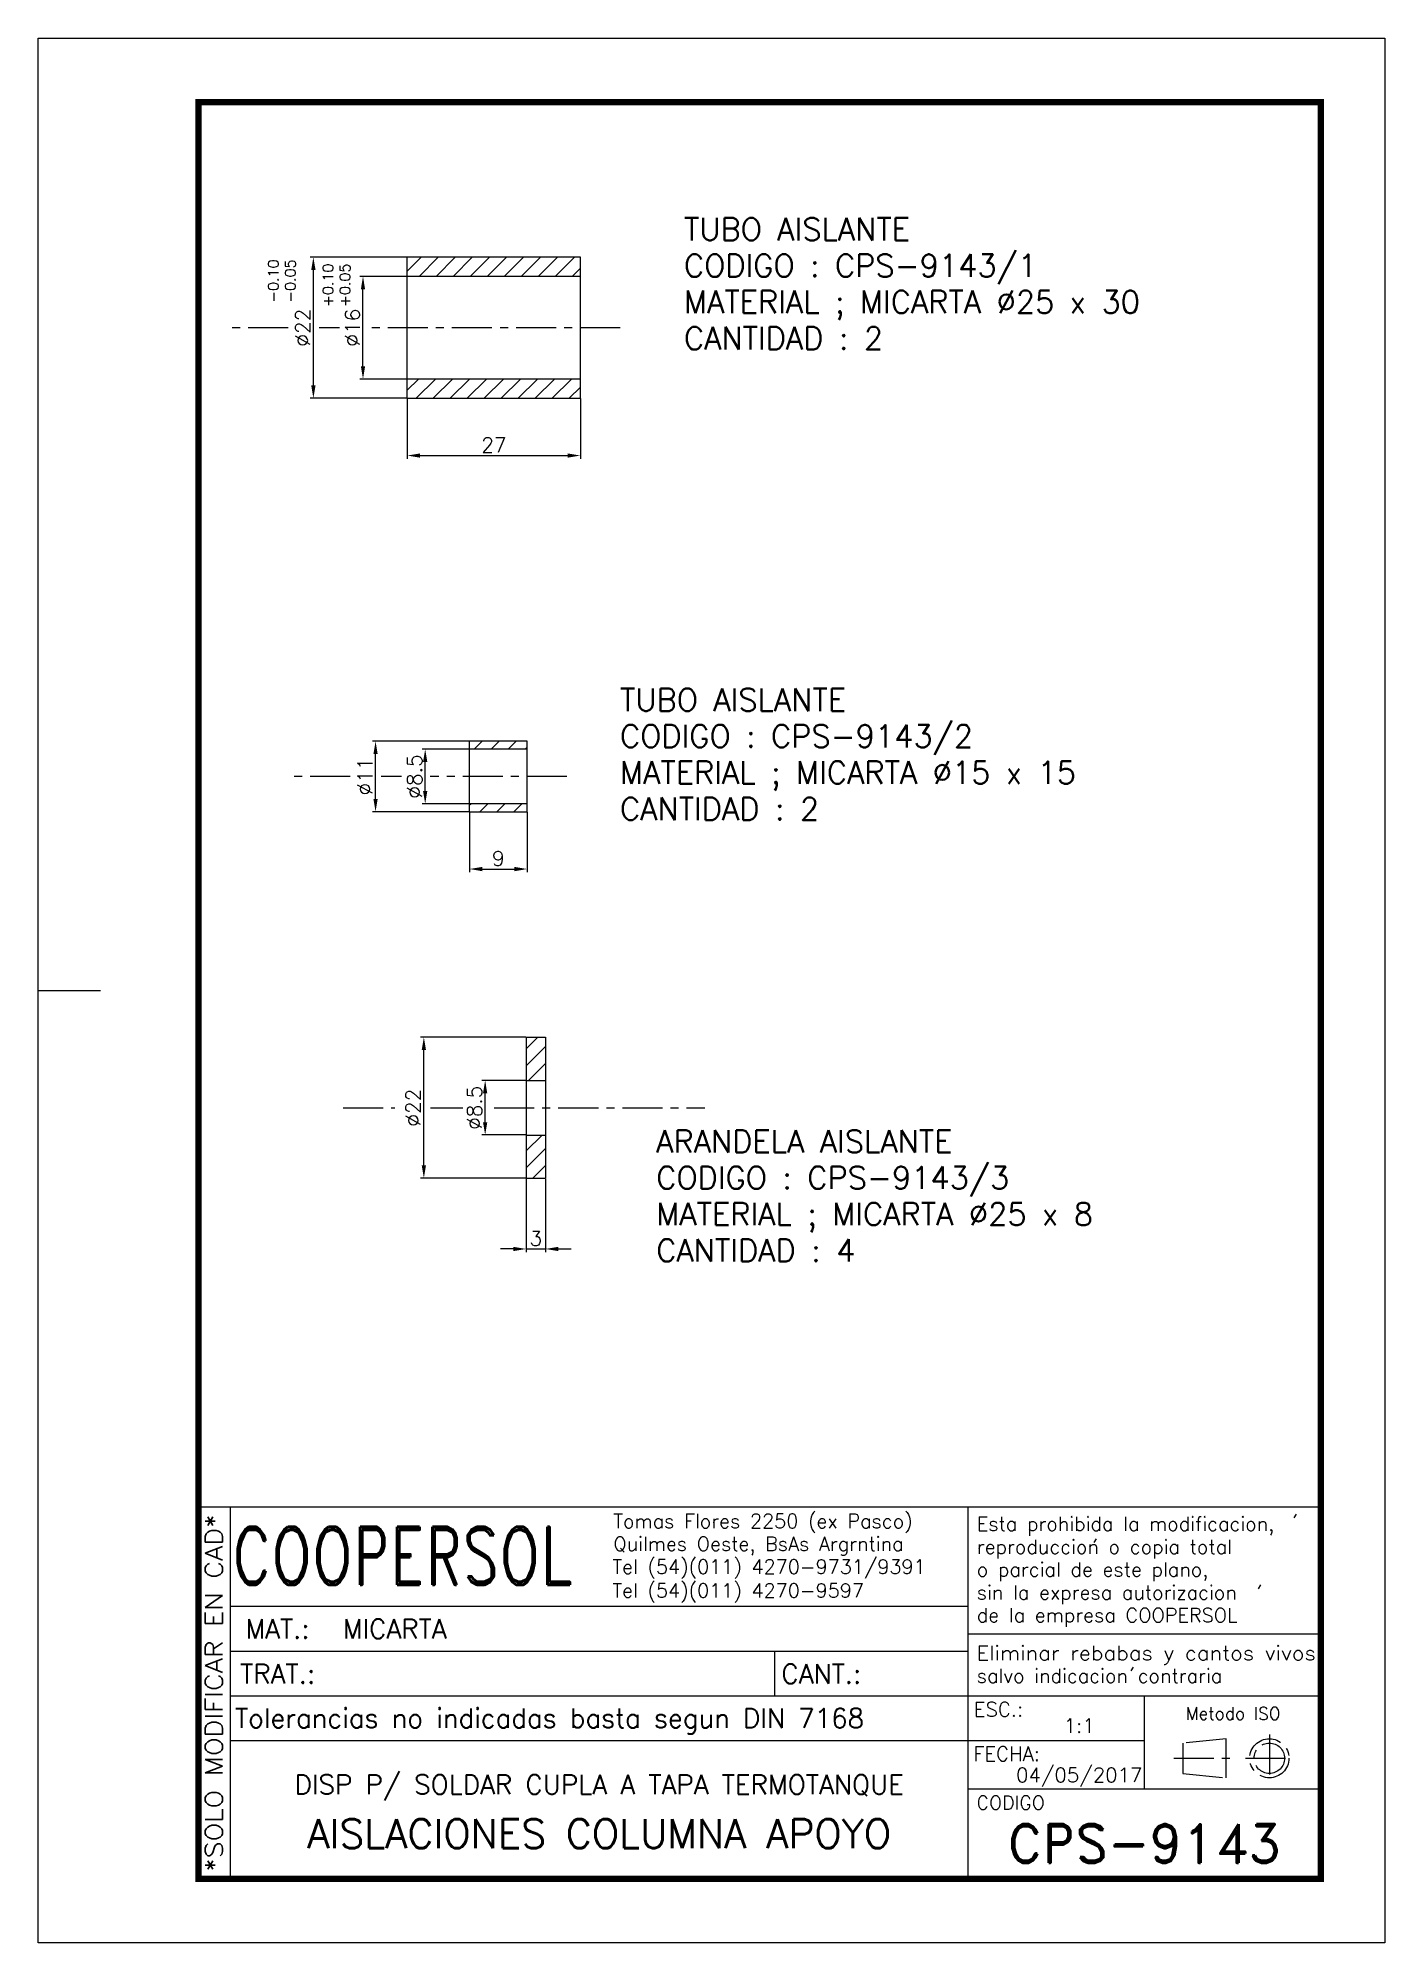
# Model space of a CAD drawing. Extents: x 0 to 210, y 0 to 297.
import ezdxf
from ezdxf.enums import TextEntityAlignment as Align

# ---------------------------------------------------------------- set-up
doc = ezdxf.new("R2010")
doc.units = 0
doc.header["$LTSCALE"] = 5
doc.header["$MEASUREMENT"] = 0
doc.linetypes.add('CENTER', pattern=[2, 1.25, -0.25, 0.25, -0.25])
doc.layers.get('0').update_dxf_attribs({"linetype": 'CONTINUOUS'})
doc.layers.get('DEFPOINTS').update_dxf_attribs({"linetype": 'CONTINUOUS'})
for name, color, linetype in [('0-CO', 3, 'CONTINUOUS'), ('1', 1, 'CENTER'), ('CL', 1, 'CENTER'), ('CO', 3, 'CONTINUOUS'), ('RY', 5, 'CONTINUOUS')]:
    doc.layers.add(name, color=color, linetype=linetype)
doc.styles.add('ROMAND', font='ROMAND')
doc.styles.add('ROMANS', font='ROMANS.SHX')
doc.dimstyles.new('1', dxfattribs={"dimtxt": 2.3, "dimasz": 2, "dimexe": 0.5, "dimexo": 0.0625, "dimgap": 0.5, "dimtad": 1, "dimdec": 4, "dimdsep": 46, "dimtxsty": 'ROMANS', "dimcen": -2, "dimclrt": 7, "dimadec": 0, "dimazin": 0, "dimtfac": 0.869565, "dimtdec": 4, "dimtmove": 0, "dimatfit": 3, "dimfxl": 1, "dimtolj": 1, "dimarcsym": 0})

# ---------------------------------------------------------------- blocks, each defined once
blk = doc.blocks.new('A4G')
blk.add_line((0, 148.5), (9.75, 148.5))
blk.add_lwpolyline([(0, 297), (210, 297), (210, 0), (0, 0)], close=True)
at = {"const_width": 1}
blk.add_lwpolyline([(25, 287), (200, 287), (200, 10), (25, 10)], close=True, dxfattribs=at)
blk = doc.blocks.new('COOPERSOLROT-02')
for p, q in [((0, 58), (175, 58)), ((0, 0), (0, 58)), ((5, 0), (5, 58)), ((120, 0), (120, 58)), ((175, 0), (175, 58)), ((5, 42.5), (120, 42.5)), ((120, 38.19), (175, 38.19)), ((5, 35.5), (120, 35.5)), ((89.89, 28.5), (89.89, 35.5)), ((5, 28.5), (175, 28.5)), ((147.5, 14), (147.5, 28.5)), ((147.5, 21.5), (5, 21.5)), ((120, 14), (175, 14)), ((0, 0), (175, 0))]:
    blk.add_line(p, q)
at = {"color": 1, "linetype": 'CENTER'}
blk.add_line((166.98, 22.51), (166.98, 15.06), dxfattribs=at)
for points in [[(152.09, 18.79), (161.93, 18.79)], [(163.26, 18.79), (170.71, 18.79)]]:
    blk.add_lwpolyline(points, dxfattribs=at)
at = {"layer": '1'}
for points in [[(170.85, 56.26), (171.21, 56.85)], [(139.66, 52.43), (140.02, 53.02)], [(165.28, 45.22), (165.64, 45.81)], [(145.46, 32.42), (145.82, 33.01)]]:
    blk.add_lwpolyline(points, dxfattribs=at)
blk.add_lwpolyline([(160.25, 18.79), (160.25, 21.83), (153.47, 21.16), (153.47, 16.41), (160.25, 15.74)], close=True, dxfattribs=at)
for radius in [3.05, 2.37]:
    blk.add_circle((166.98, 18.79), radius, dxfattribs=at)
at = {"style": 'ROMANS', "width": 0.996387}
blk.add_text('*SOLO MODIFICAR EN CAD*', height=2.7, rotation=90, dxfattribs=at).set_placement((3.77, 1.09), (3.77, 56.81), align=Align.FIT)
at = {"style": 'ROMAND', "width": 0.75}
blk.add_text('COOPERSOL', height=9, dxfattribs=at).set_placement((5.26, 45.85))
at = {"style": 'ROMANS'}
for s, p in [('MAT.:', (7.32, 37.47)), ('TRAT.:', (6.5, 30.47)), ('CANT.:', (90.89, 30.47)), ('Tolerancias no indicadas basta segun DIN 7168', (5.7, 23.56))]:
    blk.add_text(s, height=3, dxfattribs=at).set_placement(p)
for tag, height, style, p in [('CONJUNTO', 2.3, 'ROMANS', (62.5, 17.5)), ('SUBCONJUNTO', 3, 'ROMANS', (62.5, 11.5)), ('DENOMINACION', 4.5, 'ROMANS', (62.5, 4.75)), ('COD-PLA', 6, 'ROMAND', (147.5, 5.5))]:
    blk.add_attdef(tag, text='', height=height, dxfattribs=dict(style=style)).set_placement(p, align=Align.MIDDLE)
at = {"layer": '1', "style": 'ROMANS'}
for s, height, p in [('Tomas Flores 2250 (ex Pasco)', 2.2, (64.69, 54.68)), ('Esta prohibida la modificacion,', 2.2, (121.36, 54.23)), ('Quilmes Oeste, BsAs Argrntina', 2.2, (64.69, 51.12)), ('reproduccion o copia total', 2.2, (121.36, 50.67)), ('Tel (54)(011) 4270-9731/9391', 2.2, (64.55, 47.56)), ('o parcial de este plano,', 2.2, (121.36, 47.11)), ('Tel (54)(011) 4270-9597', 2.2, (64.55, 43.83)), ('sin la expresa autorizacion ', 2.2, (121.36, 43.55)), ('de la empresa COOPERSOL', 2.2, (121.36, 39.99)), ('salvo indicacion contraria', 2.2, (121.36, 30.54)), ('ESC.:', 2.25, (120.89, 25.29)), ('FECHA:', 2.25, (120.81, 18.36)), ('CODIGO', 2.16, (121.33, 10.78))]:
    blk.add_text(s, height=height, dxfattribs=at).set_placement(p)
at = {"layer": '1', "style": 'ROMANS', "width": 0.96139}
blk.add_text('Eliminar rebabas y cantos vivos', height=2.2, dxfattribs=at).set_placement((121.34, 34.1), (174.21, 34.1), align=Align.FIT)
at = {"layer": '1', "style": 'ROMANS'}
blk.add_text('Metodo ISO', height=1.948, dxfattribs=at).set_placement((161.34, 25.77), align=Align.MIDDLE)
for tag, p in [('MAT', (22.51, 37.47)), ('TRAT', (22.51, 30.47)), ('CANT', (106.49, 30.47))]:
    blk.add_attdef(tag, p, '', height=3, dxfattribs=at)
for tag, p in [('ESC', (137.33, 22.73)), ('FECHA', (137.33, 15.06))]:
    blk.add_attdef(tag, text='', height=2.25, dxfattribs=at).set_placement(p, align=Align.CENTER)
blk = doc.blocks.new('*D12')
at = {"layer": 'CO', "color": 0, "lineweight": -2}
for p, q in [((67.27, 176.31), (67.27, 166.94)), ((76.27, 176.31), (76.27, 166.94)), ((69.27, 167.44), (74.27, 167.44))]:
    blk.add_line(p, q, dxfattribs=at)
at = {"layer": 'CO', "color": 0}
for points in [[(69.27, 167.77), (69.27, 167.1), (67.27, 167.44)], [(74.27, 167.77), (74.27, 167.1), (76.27, 167.44)]]:
    blk.add_solid(points, dxfattribs=at)
at = {"layer": 'DEFPOINTS', "color": 0}
for p in [(67.27, 176.37), (76.27, 176.37), (76.27, 167.44)]:
    blk.add_point(p, dxfattribs=at)
at = {"layer": 'CO', "color": 7, "insert": (71.77, 169.09), "char_height": 2.3, "attachment_point": 5, "style": 'ROMANS'}
blk.add_mtext('\\A1;9', dxfattribs=at)
blk = doc.blocks.new('*D13')
at = {"layer": 'CO', "color": 0, "lineweight": -2}
for p, q in [((67.21, 186.12), (59.86, 186.12)), ((60.36, 179.62), (60.36, 184.12)), ((67.21, 177.62), (59.86, 177.62))]:
    blk.add_line(p, q, dxfattribs=at)
at = {"layer": 'CO', "color": 0}
for points in [[(60.02, 184.12), (60.69, 184.12), (60.36, 186.12)], [(60.02, 179.62), (60.69, 179.62), (60.36, 177.62)]]:
    blk.add_solid(points, dxfattribs=at)
at = {"layer": 'DEFPOINTS', "color": 0}
for p in [(60.36, 186.12), (67.27, 186.12), (67.27, 177.62)]:
    blk.add_point(p, dxfattribs=at)
at = {"layer": 'CO', "color": 7, "insert": (58.71, 181.87), "char_height": 2.3, "attachment_point": 5, "rotation": 90, "style": 'ROMANS'}
blk.add_mtext('\\A1;%%C8.5', dxfattribs=at)
blk = doc.blocks.new('*D14')
at = {"layer": 'CO', "color": 0, "lineweight": -2}
for p, q in [((67.21, 187.37), (52.12, 187.37)), ((52.62, 178.37), (52.62, 185.37)), ((67.21, 176.37), (52.12, 176.37))]:
    blk.add_line(p, q, dxfattribs=at)
at = {"layer": 'CO', "color": 0}
for points in [[(52.29, 185.37), (52.95, 185.37), (52.62, 187.37)], [(52.29, 178.37), (52.95, 178.37), (52.62, 176.37)]]:
    blk.add_solid(points, dxfattribs=at)
at = {"layer": 'DEFPOINTS', "color": 0}
for p in [(52.62, 187.37), (67.27, 187.37), (67.27, 176.37)]:
    blk.add_point(p, dxfattribs=at)
at = {"layer": 'CO', "color": 7, "insert": (50.97, 181.87), "char_height": 2.3, "attachment_point": 5, "rotation": 90, "style": 'ROMANS'}
blk.add_mtext('\\A1;%%C11', dxfattribs=at)
blk = doc.blocks.new('*D15')
at = {"layer": 'CO', "color": 0, "lineweight": -2}
for p, q in [((76.04, 134.47), (69.21, 134.47)), ((69.71, 127.97), (69.71, 132.47)), ((76.04, 125.97), (69.21, 125.97))]:
    blk.add_line(p, q, dxfattribs=at)
at = {"layer": 'CO', "color": 0}
for points in [[(69.37, 132.47), (70.04, 132.47), (69.71, 134.47)], [(69.37, 127.97), (70.04, 127.97), (69.71, 125.97)]]:
    blk.add_solid(points, dxfattribs=at)
at = {"layer": 'DEFPOINTS', "color": 0}
for p in [(69.71, 134.47), (76.11, 134.47), (76.11, 125.97)]:
    blk.add_point(p, dxfattribs=at)
at = {"layer": 'CO', "color": 7, "insert": (68.06, 130.22), "char_height": 2.3, "attachment_point": 5, "rotation": 90, "style": 'ROMANS'}
blk.add_mtext('\\A1;%%C8.5', dxfattribs=at)
blk = doc.blocks.new('*D16')
at = {"layer": 'CO', "color": 0, "lineweight": -2}
for p, q in [((76.04, 141.22), (59.65, 141.22)), ((60.15, 121.22), (60.15, 139.22)), ((76.04, 119.22), (59.65, 119.22))]:
    blk.add_line(p, q, dxfattribs=at)
at = {"layer": 'CO', "color": 0}
for points in [[(59.82, 139.22), (60.48, 139.22), (60.15, 141.22)], [(59.82, 121.22), (60.48, 121.22), (60.15, 119.22)]]:
    blk.add_solid(points, dxfattribs=at)
at = {"layer": 'DEFPOINTS', "color": 0}
for p in [(60.15, 141.22), (76.11, 141.22), (76.11, 119.22)]:
    blk.add_point(p, dxfattribs=at)
at = {"layer": 'CO', "color": 7, "insert": (58.5, 130.22), "char_height": 2.3, "attachment_point": 5, "rotation": 90, "style": 'ROMANS'}
blk.add_mtext('\\A1;%%C22', dxfattribs=at)
blk = doc.blocks.new('*D17')
at = {"layer": 'CO', "color": 0, "lineweight": -2}
for p, q in [((76.11, 119.15), (76.11, 107.7)), ((79.11, 119.15), (79.11, 107.7)), ((74.11, 108.2), (72.11, 108.2)), ((76.11, 108.2), (79.11, 108.2)), ((81.11, 108.2), (83.11, 108.2))]:
    blk.add_line(p, q, dxfattribs=at)
at = {"layer": 'CO', "color": 0}
for points in [[(74.11, 108.53), (74.11, 107.87), (76.11, 108.2)], [(81.11, 108.53), (81.11, 107.87), (79.11, 108.2)]]:
    blk.add_solid(points, dxfattribs=at)
at = {"layer": 'DEFPOINTS', "color": 0}
for p in [(76.11, 119.22), (79.11, 119.22), (79.11, 108.2)]:
    blk.add_point(p, dxfattribs=at)
at = {"layer": 'CO', "color": 7, "insert": (77.61, 109.85), "char_height": 2.3, "attachment_point": 5, "style": 'ROMANS'}
blk.add_mtext('\\A1;3', dxfattribs=at)
blk = doc.blocks.new('*D18')
at = {"layer": 'CO', "color": 0, "lineweight": -2}
for p, q in [((57.57, 240.78), (57.57, 231.41)), ((84.57, 240.78), (84.57, 231.41)), ((59.57, 231.91), (82.57, 231.91))]:
    blk.add_line(p, q, dxfattribs=at)
at = {"layer": 'CO', "color": 0}
for points in [[(59.57, 232.24), (59.57, 231.58), (57.57, 231.91)], [(82.57, 232.24), (82.57, 231.58), (84.57, 231.91)]]:
    blk.add_solid(points, dxfattribs=at)
at = {"layer": 'DEFPOINTS', "color": 0}
for p in [(57.57, 240.84), (84.57, 240.84), (84.57, 231.91)]:
    blk.add_point(p, dxfattribs=at)
at = {"layer": 'CO', "color": 7, "insert": (71.07, 233.56), "char_height": 2.3, "attachment_point": 5, "style": 'ROMANS'}
blk.add_mtext('\\A1;27', dxfattribs=at)
blk = doc.blocks.new('*D19')
at = {"layer": 'CO', "color": 0, "lineweight": -2}
for p, q in [((57.51, 259.84), (50.16, 259.84)), ((50.66, 245.84), (50.66, 257.84)), ((57.51, 243.84), (50.16, 243.84))]:
    blk.add_line(p, q, dxfattribs=at)
at = {"layer": 'CO', "color": 0}
for points in [[(50.33, 257.84), (50.99, 257.84), (50.66, 259.84)], [(50.33, 245.84), (50.99, 245.84), (50.66, 243.84)]]:
    blk.add_solid(points, dxfattribs=at)
at = {"layer": 'DEFPOINTS', "color": 0}
for p in [(50.66, 259.84), (57.57, 259.84), (57.57, 243.84)]:
    blk.add_point(p, dxfattribs=at)
at = {"layer": 'CO', "color": 7, "insert": (49.01, 251.84), "char_height": 2.3, "attachment_point": 5, "rotation": 90, "style": 'ROMANS'}
blk.add_mtext('\\A1;%%C16', dxfattribs=at)
blk = doc.blocks.new('*D20')
at = {"layer": 'CO', "color": 0, "lineweight": -2}
for p, q in [((57.51, 262.84), (42.42, 262.84)), ((42.92, 242.84), (42.92, 260.84)), ((57.51, 240.84), (42.42, 240.84))]:
    blk.add_line(p, q, dxfattribs=at)
at = {"layer": 'CO', "color": 0}
for points in [[(42.59, 260.84), (43.26, 260.84), (42.92, 262.84)], [(42.59, 242.84), (43.26, 242.84), (42.92, 240.84)]]:
    blk.add_solid(points, dxfattribs=at)
at = {"layer": 'DEFPOINTS', "color": 0}
for p in [(42.92, 262.84), (57.57, 262.84), (57.57, 240.84)]:
    blk.add_point(p, dxfattribs=at)
at = {"layer": 'CO', "color": 7, "insert": (41.27, 251.84), "char_height": 2.3, "attachment_point": 5, "rotation": 90, "style": 'ROMANS'}
blk.add_mtext('\\A1;%%C22', dxfattribs=at)
blk = doc.blocks.new('TOL')
at = {"layer": '0-CO', "style": 'ROMANS'}
for tag, p in [('TOLSUP', (2.34, 3.94)), ('TOLINF', (2.34, 1.29))]:
    blk.add_attdef(tag, p, '', height=1.64, dxfattribs=at)

msp = doc.modelspace()

# ---------------------------------------------------------------- hatches: boundary and pattern name
at = {"layer": 'RY'}
h = msp.add_hatch(dxfattribs=at)
h.set_pattern_fill('ANSI31', color=256, scale=15, style=0)
h.set_pattern_definition([(45, (13135.0458, -12130.967), (-1.32582521, 1.32582521), [])])
h.paths.add_polyline_path([(84.57287, 259.84207), (84.57287, 262.84207), (57.57287, 262.84207), (57.57287, 259.84207)])
h.paths.add_polyline_path([(84.57287, 240.84207), (84.57287, 243.84207), (57.57287, 243.84207), (57.57287, 240.84207)])
h = msp.add_hatch(dxfattribs=at)
h.set_pattern_fill('ANSI31', color=256, scale=15, style=0)
h.set_pattern_definition([(45, (13144.7418, -12200.9403), (-1.32582521, 1.32582521), [])])
h.paths.add_polyline_path([(76.26887, 186.11866), (76.26887, 187.36866), (67.26887, 187.36866), (67.26887, 186.11866)])
h.paths.add_polyline_path([(76.26887, 176.36866), (76.26887, 177.61866), (67.26887, 177.61866), (67.26887, 176.36866)])
h = msp.add_hatch(dxfattribs=at)
h.set_pattern_fill('ANSI31', color=256, scale=15, style=0)
h.set_pattern_definition([(45, (13148.9052, -12193.252), (-1.32582521, 1.32582521), [])])
h.paths.add_polyline_path([(79.10537, 141.21655), (76.10537, 141.21655), (76.10537, 134.46655), (79.10537, 134.46655)])
h.paths.add_polyline_path([(79.10537, 125.96655), (76.10537, 125.96655), (76.10537, 119.21655), (79.10537, 119.21655)])

# ---------------------------------------------------------------- linework, layer by layer
for p, q in [((84.57287, 262.84207), (57.57287, 262.84207)), ((57.57287, 251.84207), (57.57287, 262.84207)), ((84.57287, 251.84207), (84.57287, 262.84207)), ((84.57287, 259.84207), (57.57287, 259.84207)), ((57.57287, 240.84207), (57.57287, 251.84207)), ((84.57287, 240.84207), (84.57287, 251.84207)), ((84.57287, 243.84207), (57.57287, 243.84207)), ((57.57287, 240.84207), (84.57287, 240.84207)), ((76.26887, 187.36866), (67.26887, 187.36866)), ((67.26887, 181.86866), (67.26887, 187.36866)), ((76.26887, 181.86866), (76.26887, 187.36866)), ((76.26887, 186.11866), (67.26887, 186.11866)), ((67.26887, 176.36866), (67.26887, 181.86866)), ((76.26887, 176.36866), (76.26887, 181.86866)), ((76.26887, 177.61866), (67.26887, 177.61866)), ((67.26887, 176.36866), (76.26887, 176.36866)), ((76.10537, 141.21655), (79.10537, 141.21655)), ((76.10537, 141.21655), (76.10537, 119.21655)), ((79.10537, 141.21655), (79.10537, 119.21655)), ((76.10537, 134.46655), (79.10537, 134.46655)), ((76.10537, 125.96655), (79.10537, 125.96655)), ((76.10537, 119.21655), (79.10537, 119.21655))]:
    msp.add_line(p, q)
at = {"layer": 'CL'}
for p, q in [((38.98849, 251.84207), (30.127, 251.84207)), ((46.9755, 251.84207), (43.82013, 251.84207)), ((90.7729, 251.84207), (51.41272, 251.84207)), ((48.68449, 181.86866), (39.823, 181.86866)), ((56.6715, 181.86866), (53.51613, 181.86866)), ((82.4689, 181.86866), (61.10872, 181.86866)), ((47.55318, 130.21655), (55.60244, 130.21655)), ((61.19793, 130.21655), (66.21058, 130.21655)), ((71.10664, 130.21655), (103.96114, 130.21655))]:
    msp.add_line(p, q, dxfattribs=at)

# ---------------------------------------------------------------- block references
msp.add_blockref('A4G', (0, 0))
ref = msp.add_blockref('COOPERSOLROT-02', (25, 10))
ref.add_attrib('COD-PLA', 'CPS-9143', dxfattribs={"height": 6, "style": 'ROMAND'}).set_placement((172.5, 15.5), align=Align.MIDDLE)
ref.add_attrib('FECHA', '04/05/2017', dxfattribs={"layer": '1', "height": 2.25, "style": 'ROMANS'}).set_placement((162.33468, 25.061), align=Align.CENTER)
ref.add_attrib('MAT', 'MICARTA', (47.50529, 47.46815), dxfattribs={"layer": '1', "height": 3, "style": 'ROMANS'})
ref.add_attrib('ESC', '1:1', dxfattribs={"layer": '1', "height": 2.25, "style": 'ROMANS'}).set_placement((162.33468, 32.72855), align=Align.CENTER)
ref.add_attrib('DENOMINACION', 'AISLACIONES COLUMNA APOYO', dxfattribs={"height": 4.5, "style": 'ROMANS'}).set_placement((87.5, 17.03781), align=Align.MIDDLE)
ref.add_attrib('SUBCONJUNTO', 'DISP P/ SOLDAR CUPLA A TAPA TERMOTANQUE', dxfattribs={"height": 3, "style": 'ROMANS'}).set_placement((87.5, 24.47785), align=Align.MIDDLE)
at = {"layer": 'CO', "rotation": 90}
for p, values in [((41.44326, 253.40704), {'TOLINF': '-0.05', 'TOLSUP': '-0.10'}), ((49.96764, 252.76033), {'TOLINF': '+0.05', 'TOLSUP': '+0.10'})]:
    msp.add_blockref('TOL', p, dxfattribs=at).add_auto_attribs(values)

# ---------------------------------------------------------------- texts
at = {"layer": 'CO', "style": 'ROMANS'}
for s, p in [('TUBO AISLANTE', (100.71073, 265.45745)), ('CODIGO : CPS-9143/1', (100.71073, 259.79078)), ('MATERIAL ; MICARTA %%C25 x 30', (100.71073, 254.12411)), ('CANTIDAD : 2', (100.71073, 248.45745)), ('TUBO AISLANTE', (90.73849, 192.07711)), ('CODIGO : CPS-9143/2', (90.73849, 186.41045)), ('MATERIAL ; MICARTA %%C15 x 15', (90.73849, 180.74378)), ('CANTIDAD : 2', (90.73849, 175.07711)), ('ARANDELA AISLANTE', (96.38862, 123.22384)), ('CODIGO : CPS-9143/3', (96.38862, 117.55717)), ('MATERIAL ; MICARTA %%C25 x 8', (96.38862, 111.89051)), ('CANTIDAD : 4', (96.38862, 106.22384))]:
    msp.add_text(s, height=3.5, dxfattribs=at).set_placement(p)

# ---------------------------------------------------------------- dimensions: what is measured, and where the dimension line sits
at = {"layer": 'CO'}
for base, p1, p2, picture, middle in [((42.92466, 262.84207), (57.57287, 240.84207), (57.57287, 262.84207), '*D20', (41.27466, 251.84207)), ((50.65948, 259.84207), (57.57287, 243.84207), (57.57287, 259.84207), '*D19', (49.00948, 251.84207)), ((52.62066, 187.36866), (67.26887, 176.36866), (67.26887, 187.36866), '*D14', (50.97066, 181.86866)), ((60.35548, 186.11866), (67.26887, 177.61866), (67.26887, 186.11866), '*D13', (58.70548, 181.86866)), ((60.14878, 141.21655), (76.10537, 119.21655), (76.10537, 141.21655), '*D16', (58.49878, 130.21655)), ((69.70776, 134.46655), (76.10537, 125.96655), (76.10537, 134.46655), '*D15', (68.05776, 130.21655))]:
    dim = msp.add_linear_dim(base=base, p1=p1, p2=p2, angle=90, text='%%C<>', dimstyle='1', dxfattribs=at)
    dim.commit()
    dim.dimension.update_dxf_attribs({"geometry": picture, "text_midpoint": middle})
for base, p1, p2, picture, middle in [((84.57287, 231.91019), (57.57287, 240.84207), (84.57287, 240.84207), '*D18', (71.07287, 233.56019)), ((76.26887, 167.43678), (67.26887, 176.36866), (76.26887, 176.36866), '*D12', (71.76887, 169.08678)), ((79.10537, 108.19862), (76.10537, 119.21655), (79.10537, 119.21655), '*D17', (77.60537, 109.84862))]:
    dim = msp.add_linear_dim(base=base, p1=p1, p2=p2, dimstyle='1', dxfattribs=at)
    dim.commit()
    dim.dimension.update_dxf_attribs({"geometry": picture, "text_midpoint": middle})

doc.saveas('drawing.dxf')
